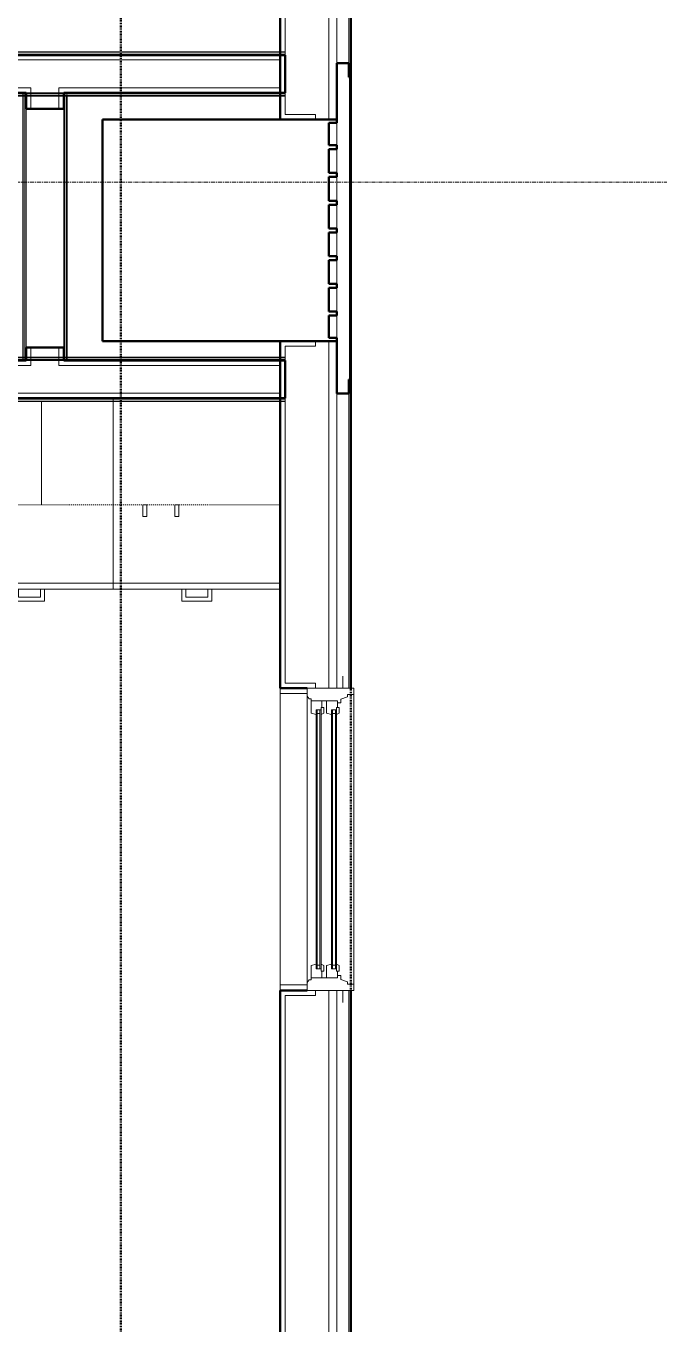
# Model space of a CAD drawing. Header units: inches. Extents: x -4235 to -464, y 9767 to 12347.
# Drawn here: x -2108.7 to -2029.2, y 11391.6 to 11554.8 of the extents above; entities that cross this region are included whole.
import ezdxf

# ---------------------------------------------------------------- set-up
doc = ezdxf.new("R2010")
doc.units = ezdxf.units.IN
doc.header["$MEASUREMENT"] = 0
for name, pattern in [('Dash', [0.25, 0.125, -0.125]), ('Dash 1_16_', [0.125, 0.0625, -0.0625]), ('Grid Line 1_2_', [0.875, 0.5, -0.125, 0.125, -0.125])]:
    doc.linetypes.add(name, pattern=pattern)
for name, color, linetype, lineweight in [('0-1', 7, 'Continuous', 5), ('0-2', 10, 'Continuous', 9), ('A-GENM', 5, 'Continuous', 9), ('A-GENM-5', 5, 'Continuous', 50), ('A-GLAZ-1', 151, 'Continuous', 9), ('A-GLAZ-2', 151, 'Continuous', 20), ('A-GLAZ-3', 151, 'Continuous', 50), ('A-WALL', 113, 'Continuous', 13), ('A-WALL-1', 250, 'Continuous', 50), ('A-WALL-2', 50, 'Continuous', 13), ('A-WALL-3', 10, 'Continuous', 9), ('A-WALL-4', 254, 'Continuous', 9), ('A-WALL-5', 7, 'Continuous', 9), ('A-WALL-6', 113, 'Continuous', 9), ('A-WALL-7', 113, 'Continuous', 50), ('C-PROP-LINE-1', 91, 'Dash 1_16_', 50), ('Q-CASE-1', 254, 'Continuous', 9), ('Q-CASE-2', 7, 'Continuous', 9), ('Q-CASE-3', 10, 'Continuous', 9), ('Q-CASE-4', 7, 'Dash', 9), ('S-GRID-1', 1, 'Grid Line 1_2_', 9)]:
    doc.layers.add(name, color=color, linetype=linetype, lineweight=lineweight)

# ---------------------------------------------------------------- blocks, each defined once
blk = doc.blocks.new('Basic Wall _ INT - W4BØF - _5_8 GYP - 2X4 WOOD_BATT_ - 5_8 GYP_ - ___-2694567-BACKGROUND - 3RD FLOOR')
at = {"layer": 'A-WALL-3'}
for p, q in [((-2266.07, 11512.8), (-2266.08, 11512.77)), ((-2266, 11512.98), (-2266.03, 11512.91)), ((-2265.94, 11513.13), (-2266, 11512.98)), ((-2265.91, 11513.19), (-2265.94, 11513.13)), ((-2109.02, 11513.13), (-2109.14, 11513.13)), ((-2108.93, 11513.13), (-2109.02, 11513.13)), ((-2108.87, 11513.13), (-2108.93, 11513.13)), ((-2103.97, 11513.13), (-2108.72, 11513.13)), ((-2108.72, 11512.77), (-2103.97, 11512.77)), ((-2103.77, 11513.13), (-2103.83, 11513.13)), ((-2103.68, 11513.13), (-2103.77, 11513.13)), ((-2103.56, 11513.13), (-2103.68, 11513.13)), ((-2076.19, 11513.13), (-2076.8, 11513.13)), ((-2076.8, 11512.77), (-2076.2, 11512.77)), ((-2076.17, 11513.13), (-2076.17, 11513.19)), ((-2076.17, 11513.19), (-2076.17, 11512.9)), ((-2076.17, 11512.98), (-2076.17, 11513.13)), ((-2076.17, 11512.91), (-2076.17, 11512.98)), ((-2076.17, 11512.9), (-2076.17, 11512.82)), ((-2076.17, 11512.82), (-2076.17, 11512.77)), ((-2076.17, 11512.77), (-2076.17, 11512.8))]:
    blk.add_line(p, q, dxfattribs=at)
at = {"layer": 'A-WALL-4'}
for p, q in [((-2266.08, 11512.77), (-2108.72, 11512.77)), ((-2109.14, 11513.13), (-2265.94, 11513.13)), ((-2109.02, 11513.19), (-2109.14, 11513.19)), ((-2108.93, 11513.19), (-2109.02, 11513.19)), ((-2108.87, 11513.19), (-2108.93, 11513.19)), ((-2103.97, 11513.19), (-2108.72, 11513.19)), ((-2103.97, 11512.9), (-2108.72, 11512.9)), ((-2103.97, 11512.77), (-2076.8, 11512.77)), ((-2103.77, 11513.19), (-2103.83, 11513.19)), ((-2103.68, 11513.19), (-2103.77, 11513.19)), ((-2103.56, 11513.19), (-2103.68, 11513.19)), ((-2076.8, 11513.13), (-2103.56, 11513.13)), ((-2076.19, 11513.19), (-2076.8, 11513.19)), ((-2076.2, 11512.9), (-2076.8, 11512.9))]:
    blk.add_line(p, q, dxfattribs=at)
at = {"layer": 'A-WALL-5'}
for p, q in [((-2108.72, 11512.9), (-2266.03, 11512.9)), ((-2109.14, 11513.19), (-2265.91, 11513.19)), ((-2076.8, 11512.9), (-2103.97, 11512.9)), ((-2076.8, 11513.19), (-2103.56, 11513.19))]:
    blk.add_line(p, q, dxfattribs=at)
at = {"layer": 'A-WALL-5', "flags": 128}
for points in [[(-2266.07, 11512.82), (-2266.06, 11512.84), (-2266.05, 11512.86), (-2266.04, 11512.87), (-2266.04, 11512.89), (-2266.03, 11512.9), (-2266.03, 11512.9)], [(-2266.03, 11512.9), (-2266.02, 11512.92), (-2266, 11512.98), (-2265.96, 11513.07), (-2265.91, 11513.19)]]:
    blk.add_lwpolyline(points, dxfattribs=at)
blk = doc.blocks.new('Basic Wall _ INT - W4BØF - _5_8 GYP - 2X4 WOOD_BATT_ - 5_8 GYP_ - ___-2694568-BACKGROUND - 3RD FLOOR')
at = {"layer": 'A-WALL-3'}
for p, q in [((-2268.2, 11507.67), (-2268.22, 11507.61)), ((-2268.14, 11507.82), (-2268.2, 11507.67)), ((-2268.11, 11507.88), (-2268.13, 11507.82)), ((-2268.05, 11508.02), (-2268.06, 11508)), ((-2243.82, 11507.67), (-2243.94, 11507.67)), ((-2243.73, 11507.67), (-2243.82, 11507.67)), ((-2243.67, 11507.67), (-2243.73, 11507.67)), ((-2243.53, 11508.02), (-2238.78, 11508.02)), ((-2238.79, 11507.67), (-2243.52, 11507.67)), ((-2238.57, 11507.67), (-2238.63, 11507.67)), ((-2238.48, 11507.67), (-2238.57, 11507.67)), ((-2238.36, 11507.67), (-2238.48, 11507.67)), ((-2203.03, 11508.02), (-2169.78, 11508.02)), ((-2203.03, 11507.9), (-2169.78, 11507.9)), ((-2169.78, 11507.67), (-2203.03, 11507.67)), ((-2139.89, 11508.02), (-2076.8, 11508.02)), ((-2139.89, 11507.9), (-2076.8, 11507.9)), ((-2076.8, 11507.67), (-2139.89, 11507.67)), ((-2076.8, 11508.02), (-2076.17, 11508.02)), ((-2076.17, 11507.67), (-2076.8, 11507.67)), ((-2076.17, 11508.02), (-2076.17, 11507.98)), ((-2076.17, 11508), (-2076.17, 11508.02)), ((-2076.17, 11507.98), (-2076.17, 11507.9)), ((-2076.17, 11507.9), (-2076.17, 11507.61)), ((-2076.17, 11507.82), (-2076.17, 11507.88)), ((-2076.17, 11507.67), (-2076.17, 11507.82)), ((-2076.17, 11507.61), (-2076.17, 11507.67))]:
    blk.add_line(p, q, dxfattribs=at)
at = {"layer": 'A-WALL-4'}
for p, q in [((-2243.94, 11507.67), (-2268.2, 11507.67)), ((-2268.05, 11508.02), (-2243.53, 11508.02)), ((-2243.82, 11507.61), (-2243.94, 11507.61)), ((-2243.73, 11507.61), (-2243.82, 11507.61)), ((-2243.67, 11507.61), (-2243.73, 11507.61)), ((-2243.52, 11507.9), (-2242.9, 11507.9)), ((-2238.79, 11507.61), (-2243.51, 11507.61)), ((-2242.88, 11507.9), (-2238.78, 11507.9)), ((-2238.78, 11508.02), (-2203.03, 11508.02)), ((-2238.57, 11507.61), (-2238.63, 11507.61)), ((-2238.48, 11507.61), (-2238.57, 11507.61)), ((-2238.36, 11507.61), (-2238.48, 11507.61)), ((-2203.03, 11507.67), (-2238.36, 11507.67)), ((-2169.78, 11507.61), (-2203.03, 11507.61)), ((-2076.17, 11507.61), (-2139.89, 11507.61)), ((-2076.8, 11507.9), (-2076.17, 11507.9))]:
    blk.add_line(p, q, dxfattribs=at)
at = {"layer": 'A-WALL-5'}
for p, q in [((-2243.94, 11507.61), (-2268.22, 11507.61)), ((-2268.1, 11507.9), (-2243.52, 11507.9)), ((-2238.78, 11507.9), (-2203.03, 11507.9)), ((-2203.03, 11507.61), (-2238.36, 11507.61))]:
    blk.add_line(p, q, dxfattribs=at)
at = {"layer": 'A-WALL-5', "flags": 128}
for points in [[(-2268.22, 11507.61), (-2268.17, 11507.73), (-2268.13, 11507.82), (-2268.11, 11507.88), (-2268.1, 11507.9)], [(-2268.1, 11507.9), (-2268.1, 11507.9), (-2268.1, 11507.91), (-2268.09, 11507.92), (-2268.09, 11507.94), (-2268.08, 11507.96), (-2268.07, 11507.98)]]:
    blk.add_lwpolyline(points, dxfattribs=at)
blk = doc.blocks.new('Basic Wall _ INT - W4BØF - _5_8 GYP - 2X4 WOOD_BATT_ - 5_8 GYP_ - ___-2694570-BACKGROUND - 3RD FLOOR')
at = {"layer": 'A-WALL-3'}
for p, q in [((-2299.73, 11546.42), (-2299.73, 11546.4)), ((-2299.73, 11546.28), (-2299.73, 11546.22)), ((-2299.73, 11546.22), (-2299.73, 11546.07)), ((-2299.73, 11546.07), (-2299.73, 11546.01)), ((-2299.39, 11546.07), (-2299.73, 11546.07)), ((-2299.32, 11546.07), (-2299.38, 11546.07)), ((-2299.1, 11546.07), (-2299.16, 11546.07)), ((-2298.97, 11546.07), (-2299.07, 11546.07)), ((-2298.8, 11546.07), (-2298.93, 11546.07)), ((-2196.32, 11546.42), (-2194.57, 11546.42)), ((-2192.07, 11546.42), (-2190.32, 11546.42)), ((-2109.02, 11546.07), (-2109.14, 11546.07)), ((-2108.93, 11546.07), (-2109.02, 11546.07)), ((-2108.87, 11546.07), (-2108.93, 11546.07)), ((-2108.72, 11546.42), (-2103.97, 11546.42)), ((-2103.97, 11546.07), (-2108.72, 11546.07)), ((-2103.77, 11546.07), (-2103.83, 11546.07)), ((-2103.68, 11546.07), (-2103.77, 11546.07)), ((-2103.56, 11546.07), (-2103.68, 11546.07)), ((-2076.8, 11546.42), (-2076.17, 11546.42)), ((-2076.17, 11546.07), (-2076.76, 11546.07)), ((-2076.17, 11546.42), (-2076.17, 11546.38)), ((-2076.17, 11546.4), (-2076.17, 11546.42)), ((-2076.17, 11546.38), (-2076.17, 11546.3)), ((-2076.17, 11546.3), (-2076.17, 11546.01)), ((-2076.17, 11546.22), (-2076.17, 11546.28)), ((-2076.17, 11546.07), (-2076.17, 11546.22)), ((-2076.17, 11546.01), (-2076.17, 11546.07))]:
    blk.add_line(p, q, dxfattribs=at)
at = {"layer": 'A-WALL-4'}
for p, q in [((-2299.73, 11546.38), (-2299.73, 11546.42)), ((-2299.73, 11546.42), (-2272.07, 11546.42)), ((-2299.73, 11546.3), (-2299.73, 11546.38)), ((-2299.73, 11546.3), (-2299.61, 11546.3)), ((-2299.73, 11546.01), (-2299.73, 11546.3)), ((-2299.33, 11546.01), (-2299.73, 11546.01)), ((-2299.26, 11546.01), (-2299.32, 11546.01)), ((-2299.03, 11546.01), (-2299.1, 11546.01)), ((-2298.9, 11546.01), (-2299.01, 11546.01)), ((-2298.73, 11546.01), (-2298.87, 11546.01)), ((-2272.07, 11546.07), (-2298.8, 11546.07)), ((-2194.57, 11546.42), (-2192.07, 11546.42)), ((-2192.07, 11546.07), (-2194.57, 11546.07)), ((-2114.57, 11546.42), (-2108.72, 11546.42)), ((-2109.14, 11546.07), (-2114.57, 11546.07)), ((-2109.02, 11546.01), (-2109.14, 11546.01)), ((-2108.93, 11546.01), (-2109.02, 11546.01)), ((-2108.87, 11546.01), (-2108.93, 11546.01)), ((-2108.72, 11546.3), (-2108.14, 11546.3)), ((-2103.97, 11546.01), (-2108.72, 11546.01)), ((-2108.1, 11546.3), (-2104.6, 11546.3)), ((-2104.56, 11546.3), (-2103.97, 11546.3)), ((-2103.97, 11546.42), (-2076.8, 11546.42)), ((-2103.77, 11546.01), (-2103.83, 11546.01)), ((-2103.68, 11546.01), (-2103.77, 11546.01)), ((-2103.56, 11546.01), (-2103.68, 11546.01)), ((-2076.8, 11546.07), (-2103.56, 11546.07)), ((-2076.8, 11546.3), (-2076.17, 11546.3)), ((-2076.17, 11546.01), (-2076.76, 11546.01))]:
    blk.add_line(p, q, dxfattribs=at)
at = {"layer": 'A-WALL-5'}
for p, q in [((-2299.61, 11546.3), (-2272.07, 11546.3)), ((-2272.07, 11546.01), (-2298.73, 11546.01)), ((-2194.57, 11546.3), (-2192.07, 11546.3)), ((-2192.07, 11546.01), (-2194.57, 11546.01)), ((-2114.57, 11546.3), (-2108.72, 11546.3)), ((-2109.14, 11546.01), (-2114.57, 11546.01)), ((-2103.97, 11546.3), (-2076.8, 11546.3)), ((-2076.8, 11546.01), (-2103.56, 11546.01))]:
    blk.add_line(p, q, dxfattribs=at)
blk = doc.blocks.new('Basic Wall _ INT - W4BØF - _5_8 GYP - 2X4 WOOD_BATT_ - 5_8 GYP_ - ___-2694569-BACKGROUND - 3RD FLOOR')
at = {"layer": 'A-WALL-3'}
for p, q in [((-2304.48, 11551.59), (-2304.48, 11551.53)), ((-2304.48, 11551.53), (-2304.48, 11551.46)), ((-2304.42, 11551.53), (-2304.48, 11551.53)), ((-2304.25, 11551.53), (-2304.41, 11551.53)), ((-2076.17, 11551.53), (-2076.8, 11551.53)), ((-2076.17, 11551.53), (-2076.17, 11551.59)), ((-2076.17, 11551.59), (-2076.17, 11551.3)), ((-2076.17, 11551.38), (-2076.17, 11551.53)), ((-2304.48, 11551.46), (-2304.48, 11551.38)), ((-2304.48, 11551.26), (-2304.48, 11551.27)), ((-2304.48, 11551.2), (-2304.48, 11551.17)), ((-2196.32, 11551.17), (-2194.57, 11551.17)), ((-2192.07, 11551.17), (-2190.32, 11551.17)), ((-2076.8, 11551.17), (-2076.17, 11551.17)), ((-2076.17, 11551.31), (-2076.17, 11551.38)), ((-2076.17, 11551.3), (-2076.17, 11551.22)), ((-2076.17, 11551.22), (-2076.17, 11551.17)), ((-2076.17, 11551.17), (-2076.17, 11551.2))]:
    blk.add_line(p, q, dxfattribs=at)
at = {"layer": 'A-WALL-4'}
for p, q in [((-2304.48, 11551.47), (-2304.48, 11551.59)), ((-2304.31, 11551.59), (-2304.47, 11551.59)), ((-2272.07, 11551.53), (-2304.25, 11551.53)), ((-2192.07, 11551.53), (-2194.57, 11551.53)), ((-2076.8, 11551.53), (-2114.57, 11551.53)), ((-2076.17, 11551.59), (-2076.8, 11551.59)), ((-2304.48, 11551.38), (-2304.48, 11551.46)), ((-2304.48, 11551.3), (-2304.48, 11551.32)), ((-2304.48, 11551.27), (-2304.48, 11551.3)), ((-2304.48, 11551.24), (-2304.48, 11551.26)), ((-2304.48, 11551.17), (-2272.07, 11551.17)), ((-2194.57, 11551.17), (-2192.07, 11551.17)), ((-2114.57, 11551.17), (-2076.8, 11551.17)), ((-2076.17, 11551.3), (-2076.8, 11551.3))]:
    blk.add_line(p, q, dxfattribs=at)
at = {"layer": 'A-WALL-5'}
for p, q in [((-2272.07, 11551.59), (-2304.31, 11551.59)), ((-2192.07, 11551.59), (-2194.57, 11551.59)), ((-2076.8, 11551.59), (-2114.57, 11551.59)), ((-2272.07, 11551.3), (-2304.48, 11551.3)), ((-2304.48, 11551.22), (-2304.48, 11551.24)), ((-2304.48, 11551.17), (-2304.48, 11551.22)), ((-2192.07, 11551.3), (-2194.57, 11551.3)), ((-2076.8, 11551.3), (-2114.57, 11551.3))]:
    blk.add_line(p, q, dxfattribs=at)
blk = doc.blocks.new('Basic Wall _ INT - W4BØF - _5_8 GYP - 2X4 WOOD_BATT_ - 5_8 GYP_ - ___-2694572-BACKGROUND - 3RD FLOOR')
at = {"layer": 'A-WALL-3'}
for p, q in [((-2103.95, 11546.42), (-2103.97, 11546.42)), ((-2103.91, 11546.42), (-2103.85, 11546.42)), ((-2103.85, 11546.42), (-2103.56, 11546.42)), ((-2103.77, 11546.42), (-2103.83, 11546.42)), ((-2103.62, 11546.42), (-2103.77, 11546.42)), ((-2103.56, 11546.42), (-2103.62, 11546.42)), ((-2103.62, 11546.19), (-2103.62, 11546.13)), ((-2103.62, 11546.09), (-2103.62, 11546.01)), ((-2103.97, 11512.77), (-2103.95, 11512.77)), ((-2103.85, 11512.77), (-2103.91, 11512.77)), ((-2103.56, 11512.77), (-2103.85, 11512.77)), ((-2103.83, 11512.77), (-2103.77, 11512.77)), ((-2103.77, 11512.77), (-2103.62, 11512.77)), ((-2103.62, 11513.19), (-2103.62, 11513.09)), ((-2103.62, 11513.07), (-2103.62, 11512.99)), ((-2103.62, 11512.98), (-2103.62, 11512.93)), ((-2103.62, 11512.77), (-2103.56, 11512.77))]:
    blk.add_line(p, q, dxfattribs=at)
at = {"layer": 'A-WALL-4'}
for p, q in [((-2103.97, 11546.42), (-2103.93, 11546.42)), ((-2103.97, 11544.42), (-2103.97, 11546.42)), ((-2103.93, 11546.42), (-2103.91, 11546.42)), ((-2103.62, 11546.01), (-2103.62, 11513.19)), ((-2103.56, 11546.19), (-2103.56, 11546.13)), ((-2103.56, 11546.09), (-2103.56, 11546.01)), ((-2103.97, 11512.77), (-2103.97, 11514.42)), ((-2103.93, 11512.77), (-2103.97, 11512.77)), ((-2103.91, 11512.77), (-2103.93, 11512.77)), ((-2103.56, 11513.19), (-2103.56, 11513.09)), ((-2103.56, 11513.07), (-2103.56, 11512.99)), ((-2103.56, 11512.98), (-2103.56, 11512.93))]:
    blk.add_line(p, q, dxfattribs=at)
at = {"layer": 'A-WALL-5'}
for p, q in [((-2103.85, 11512.77), (-2103.85, 11546.42)), ((-2103.56, 11546.01), (-2103.56, 11513.19))]:
    blk.add_line(p, q, dxfattribs=at)
blk = doc.blocks.new('Basic Wall _ INT - W4BØF - _5_8 GYP - 2X4 WOOD_BATT_ - 5_8 GYP_ - ___-2694571-BACKGROUND - 3RD FLOOR')
at = {"layer": 'A-WALL-3'}
for p, q in [((-2109.07, 11546.42), (-2109.14, 11546.42)), ((-2109.14, 11546.42), (-2108.85, 11546.42)), ((-2108.93, 11546.42), (-2109.07, 11546.42)), ((-2109.07, 11546.27), (-2109.07, 11546.22)), ((-2109.07, 11546.2), (-2109.07, 11546.13)), ((-2109.07, 11546.11), (-2109.07, 11546.01)), ((-2108.86, 11546.42), (-2108.93, 11546.42)), ((-2108.85, 11546.42), (-2108.79, 11546.42)), ((-2108.72, 11546.42), (-2108.75, 11546.42)), ((-2108.85, 11512.77), (-2109.14, 11512.77)), ((-2109.14, 11512.77), (-2109.07, 11512.77)), ((-2109.07, 11513.19), (-2109.07, 11513.09)), ((-2109.07, 11513.07), (-2109.07, 11512.99)), ((-2109.07, 11512.98), (-2109.07, 11512.93)), ((-2109.07, 11512.77), (-2108.93, 11512.77)), ((-2108.93, 11512.77), (-2108.86, 11512.77)), ((-2108.79, 11512.77), (-2108.85, 11512.77)), ((-2108.75, 11512.77), (-2108.72, 11512.77))]:
    blk.add_line(p, q, dxfattribs=at)
at = {"layer": 'A-WALL-4'}
for p, q in [((-2109.14, 11546.27), (-2109.14, 11546.22)), ((-2109.14, 11546.21), (-2109.14, 11546.13)), ((-2109.14, 11546.11), (-2109.14, 11546.01)), ((-2109.07, 11546.01), (-2109.07, 11513.19)), ((-2108.79, 11546.42), (-2108.77, 11546.42)), ((-2108.77, 11546.42), (-2108.72, 11546.42)), ((-2108.72, 11544.42), (-2108.72, 11546.42)), ((-2108.72, 11512.77), (-2108.72, 11514.42)), ((-2109.14, 11513.19), (-2109.14, 11513.09)), ((-2109.14, 11513.07), (-2109.14, 11512.99)), ((-2109.14, 11512.98), (-2109.14, 11512.93)), ((-2108.77, 11512.77), (-2108.79, 11512.77)), ((-2108.72, 11512.77), (-2108.77, 11512.77))]:
    blk.add_line(p, q, dxfattribs=at)
at = {"layer": 'A-WALL-5'}
for p, q in [((-2109.14, 11546.01), (-2109.14, 11513.19)), ((-2108.85, 11546.42), (-2108.85, 11512.77))]:
    blk.add_line(p, q, dxfattribs=at)
blk = doc.blocks.new('Base Cabinet 3 Drawer 230 - Base Cabinet 3 Drawer 230 21_-2554957-BACKGROUND - 3RD FLOOR')
at = {"layer": 'Q-CASE-1'}
for p, q in [((-9.76, -23.25), (-9.76, -0.37)), ((11.24, -0.37), (11.24, -23.25)), ((-9.76, -23.25), (-9.76, -24)), ((11.24, -23.25), (-9.76, -23.25)), ((-9.76, -24), (11.24, -24)), ((-1.14, -24), (-0.64, -24)), ((2.61, -24), (2.11, -24)), ((11.24, -24), (11.24, -23.25))]:
    blk.add_line(p, q, dxfattribs=at)
at = {"layer": 'Q-CASE-2'}
for p, q in [((-1.14, -24), (-1.14, -25.5)), ((-0.64, -25), (-0.64, -24)), ((2.11, -24), (2.11, -25)), ((2.61, -25.5), (2.61, -24)), ((-1.14, -25.5), (2.61, -25.5)), ((2.11, -25), (-0.64, -25))]:
    blk.add_line(p, q, dxfattribs=at)
at = {"layer": 'Q-CASE-3'}
for p, q in [((-9.76, -0.37), (-9.76, 0)), ((-9.76, 0), (11.24, 0)), ((11.24, 0), (11.24, -0.37)), ((-1.14, -24), (-0.64, -24)), ((-1.14, -24), (-0.64, -24)), ((2.61, -24), (2.11, -24)), ((2.61, -24), (2.11, -24))]:
    blk.add_line(p, q, dxfattribs=at)
blk = doc.blocks.new('Base Cabinet 3 Drawer 230 - Base Cabinet 3 Drawer 230 21_-V31-BACKGROUND - 3RD FLOOR')
at = {"layer": 'Q-CASE-1'}
for p, q in [((-9.76, -23.25), (-9.76, -0.37)), ((11.24, 0), (11.24, -23.25)), ((-9.76, -23.25), (-9.76, -24)), ((11.21, -23.25), (-9.76, -23.25)), ((-9.76, -24), (11.21, -24)), ((-1.14, -24), (-0.64, -24)), ((2.61, -24), (2.11, -24)), ((11.24, -24), (11.24, -23.25))]:
    blk.add_line(p, q, dxfattribs=at)
at = {"layer": 'Q-CASE-2'}
for p, q in [((-1.14, -24), (-1.14, -25.5)), ((-0.64, -25), (-0.64, -24)), ((2.11, -24), (2.11, -25)), ((2.61, -25.5), (2.61, -24)), ((-1.14, -25.5), (2.61, -25.5)), ((2.11, -25), (-0.64, -25))]:
    blk.add_line(p, q, dxfattribs=at)
at = {"layer": 'Q-CASE-3'}
for p, q in [((-9.76, -0.37), (-9.76, 0)), ((-9.76, 0), (11.21, 0)), ((-1.14, -24), (-0.64, -24)), ((-1.14, -24), (-0.64, -24)), ((2.61, -24), (2.11, -24)), ((2.61, -24), (2.11, -24))]:
    blk.add_line(p, q, dxfattribs=at)
blk = doc.blocks.new('300 Series Wall Hung Cabinet_302 - 30_ X 36_-2572944-BACKGROUND - 3RD FLOOR')
at = {"layer": 'Q-CASE-2'}
for p, q in [((-2.25, -13.19), (-1.76, -13.19)), ((-2.25, -13.19), (-2.25, -14.69)), ((-1.76, -14.69), (-1.76, -13.19)), ((1.75, -13.19), (2.24, -13.19)), ((1.75, -13.19), (1.75, -14.69)), ((2.24, -14.69), (2.24, -13.19)), ((-2.25, -14.69), (-1.76, -14.69)), ((1.75, -14.69), (2.24, -14.69))]:
    blk.add_line(p, q, dxfattribs=at)
at = {"layer": 'Q-CASE-4'}
for p, q in [((15, -0.19), (-15, -0.19)), ((-15, -0.19), (-15, -13.19)), ((15, -13.19), (15, -0.19)), ((-15, -13.19), (15, -13.19))]:
    blk.add_line(p, q, dxfattribs=at)
blk = doc.blocks.new('300 Series Wall Hung Cabinet_302 - 33_ X 36_-2610350-BACKGROUND - 3RD FLOOR')
at = {"layer": 'Q-CASE-2'}
for p, q in [((-2.25, -13.19), (-1.76, -13.19)), ((-2.25, -13.19), (-2.25, -14.69)), ((-1.76, -14.69), (-1.76, -13.19)), ((1.75, -13.19), (2.24, -13.19)), ((1.75, -13.19), (1.75, -14.69)), ((2.24, -14.69), (2.24, -13.19)), ((-2.25, -14.69), (-1.76, -14.69)), ((1.75, -14.69), (2.24, -14.69))]:
    blk.add_line(p, q, dxfattribs=at)
at = {"layer": 'Q-CASE-4'}
for p, q in [((16.5, -0.19), (-16.5, -0.19)), ((-16.5, -0.19), (-16.5, -13.19)), ((16.5, -13.19), (16.5, -0.19)), ((-16.5, -13.19), (16.5, -13.19))]:
    blk.add_line(p, q, dxfattribs=at)
blk = doc.blocks.new('CTR - 1st Phase - Unit Layouts_rvt-1-BACKGROUND - 3RD FLOOR')
at = {"layer": 'A-WALL-1'}
for p, q in [((-2076.17, 11551.17), (-2116.32, 11551.17)), ((-2076.17, 11550.55), (-2076.17, 11551.17)), ((-2076.17, 11547.05), (-2076.17, 11550.55)), ((-2076.17, 11546.42), (-2076.17, 11547.05)), ((-2116.32, 11546.42), (-2108.72, 11546.42)), ((-2108.72, 11546.42), (-2108.72, 11544.42)), ((-2103.97, 11546.42), (-2076.17, 11546.42)), ((-2103.97, 11544.42), (-2103.97, 11546.42)), ((-2108.72, 11544.42), (-2103.97, 11544.42)), ((-2108.72, 11514.42), (-2108.72, 11512.77)), ((-2103.97, 11514.42), (-2108.72, 11514.42)), ((-2103.97, 11512.77), (-2103.97, 11514.42)), ((-2108.72, 11512.77), (-2266.08, 11512.77)), ((-2076.17, 11512.77), (-2103.97, 11512.77)), ((-2076.17, 11512.15), (-2076.17, 11512.77)), ((-2076.17, 11508.65), (-2076.17, 11512.15)), ((-2139.89, 11508.02), (-2076.17, 11508.02)), ((-2076.17, 11508.02), (-2076.17, 11508.65))]:
    blk.add_line(p, q, dxfattribs=at)
at = {"layer": 'A-WALL-2'}
for p, q in [((-2116.32, 11550.55), (-2076.8, 11550.55)), ((-2076.8, 11547.05), (-2076.8, 11550.55)), ((-2116.32, 11547.05), (-2108.1, 11547.05)), ((-2108.1, 11546.42), (-2108.1, 11547.05)), ((-2104.6, 11547.05), (-2076.8, 11547.05)), ((-2104.6, 11546.42), (-2104.6, 11547.05)), ((-2108.1, 11544.42), (-2108.1, 11546.42)), ((-2104.6, 11544.42), (-2104.6, 11546.42)), ((-2108.1, 11512.77), (-2108.1, 11514.42)), ((-2104.6, 11512.77), (-2104.6, 11514.42)), ((-2108.1, 11512.15), (-2108.1, 11512.77)), ((-2104.6, 11512.15), (-2104.6, 11512.77)), ((-2266.34, 11512.15), (-2108.1, 11512.15)), ((-2104.6, 11512.15), (-2076.8, 11512.15)), ((-2076.8, 11508.65), (-2076.8, 11512.15)), ((-2239.4, 11508.65), (-2076.8, 11508.65))]:
    blk.add_line(p, q, dxfattribs=at)
at = {"layer": 'A-WALL-3'}
for p, q in [((-2076.8, 11551.17), (-2114.57, 11551.17)), ((-2076.17, 11551.17), (-2076.8, 11551.17)), ((-2076.17, 11551.17), (-2076.17, 11546.42)), ((-2108.72, 11546.27), (-2108.72, 11546.22)), ((-2108.72, 11546.2), (-2108.72, 11546.13)), ((-2108.72, 11546.11), (-2108.72, 11546.01)), ((-2108.72, 11546.01), (-2108.72, 11544.42)), ((-2103.97, 11546.13), (-2103.97, 11546.19)), ((-2103.97, 11546.01), (-2103.97, 11546.09)), ((-2103.97, 11544.42), (-2103.97, 11546.01)), ((-2103.83, 11546.42), (-2103.56, 11546.42)), ((-2103.56, 11546.42), (-2076.8, 11546.42)), ((-2076.8, 11546.42), (-2076.17, 11546.42)), ((-2108.72, 11544.4), (-2108.72, 11513.19)), ((-2103.97, 11513.19), (-2103.97, 11544.4)), ((-2108.72, 11513.19), (-2108.72, 11513.09)), ((-2108.72, 11513.07), (-2108.72, 11512.99)), ((-2108.72, 11512.98), (-2108.72, 11512.93)), ((-2103.97, 11513.09), (-2103.97, 11513.19)), ((-2103.97, 11512.99), (-2103.97, 11513.07)), ((-2103.97, 11512.93), (-2103.97, 11512.98)), ((-2103.56, 11512.77), (-2103.83, 11512.77)), ((-2076.8, 11512.77), (-2103.56, 11512.77)), ((-2076.2, 11512.77), (-2076.8, 11512.77)), ((-2076.17, 11512.77), (-2076.17, 11508.02)), ((-2139.89, 11508.02), (-2076.8, 11508.02)), ((-2076.8, 11508.02), (-2076.17, 11508.02))]:
    blk.add_line(p, q, dxfattribs=at)
at = {"layer": 'A-WALL-4'}
for p, q in [((-2103.97, 11544.42), (-2108.72, 11544.42)), ((-2108.72, 11514.42), (-2103.97, 11514.42))]:
    blk.add_line(p, q, dxfattribs=at)
at = {"layer": 'A-WALL-5'}
for p, q in [((-2108.72, 11514.42), (-2108.72, 11544.42)), ((-2103.97, 11544.42), (-2103.97, 11514.42))]:
    blk.add_line(p, q, dxfattribs=at)
at = {"layer": 'A-WALL-6'}
for p, q in [((-2076.8, 11508.02), (-2139.89, 11508.02)), ((-2139.89, 11508.02), (-2076.8, 11508.02)), ((-2076.8, 11507.65), (-2076.8, 11508.02)), ((-2076.8, 11508.02), (-2076.8, 11507.65)), ((-2076.8, 11484.02), (-2076.8, 11507.65)), ((-2076.8, 11507.65), (-2076.8, 11484.02)), ((-2203.03, 11484.02), (-2076.8, 11484.02)), ((-2076.8, 11484.02), (-2203.03, 11484.02))]:
    blk.add_line(p, q, dxfattribs=at)
at = {"layer": '0-2'}
for name, p in [('Basic Wall _ INT - W4BØF - _5_8 GYP - 2X4 WOOD_BATT_ - 5_8 GYP_ - ___-2694569-BACKGROUND - 3RD FLOOR', (0, 0)), ('Basic Wall _ INT - W4BØF - _5_8 GYP - 2X4 WOOD_BATT_ - 5_8 GYP_ - ___-2694570-BACKGROUND - 3RD FLOOR', (0, 0)), ('Basic Wall _ INT - W4BØF - _5_8 GYP - 2X4 WOOD_BATT_ - 5_8 GYP_ - ___-2694571-BACKGROUND - 3RD FLOOR', (0, 0)), ('Basic Wall _ INT - W4BØF - _5_8 GYP - 2X4 WOOD_BATT_ - 5_8 GYP_ - ___-2694572-BACKGROUND - 3RD FLOOR', (0, 0)), ('Basic Wall _ INT - W4BØF - _5_8 GYP - 2X4 WOOD_BATT_ - 5_8 GYP_ - ___-2694567-BACKGROUND - 3RD FLOOR', (0, 0)), ('Basic Wall _ INT - W4BØF - _5_8 GYP - 2X4 WOOD_BATT_ - 5_8 GYP_ - ___-2694568-BACKGROUND - 3RD FLOOR', (0, 0)), ('300 Series Wall Hung Cabinet_302 - 33_ X 36_-2610350-BACKGROUND - 3RD FLOOR', (-2123.28, 11507.84)), ('Base Cabinet 3 Drawer 230 - Base Cabinet 3 Drawer 230 21_-2554957-BACKGROUND - 3RD FLOOR', (-2109.01, 11508.02)), ('300 Series Wall Hung Cabinet_302 - 30_ X 36_-2572944-BACKGROUND - 3RD FLOOR', (-2091.78, 11507.84)), ('Base Cabinet 3 Drawer 230 - Base Cabinet 3 Drawer 230 21_-V31-BACKGROUND - 3RD FLOOR', (-2088.01, 11508.02))]:
    blk.add_blockref(name, p, dxfattribs=at)
blk = doc.blocks.new('Perforated Panel at Magic-Pak - hvac panel - 3rd floor-2505075-BACKGROUND - 3RD FLOOR')
at = {"layer": 'A-GLAZ-3'}
for p, q in [((19.01, 4.44), (-19.01, 4.44)), ((-19.01, 4.44), (-19.01, 4.37)), ((-19.01, 4.37), (19.01, 4.37)), ((19.01, 4.37), (19.01, 4.44))]:
    blk.add_line(p, q, dxfattribs=at)
blk = doc.blocks.new('Window-Double_Hung-Andersen-400_Series-Tilt_Wash - DOUBLE HUNG - COTTAGE - 3RD FLOOR-2888224-BACKGROUND - 3RD FLOOR')
at = {"layer": 'A-GLAZ-1'}
for p, q in [((-16.29, 2.5), (-15.7, 2.5)), ((-16.29, 2.12), (-15.7, 2.12)), ((-15.82, 2.5), (-15.82, 2.12)), ((-15.7, 2.62), (15.7, 2.62)), ((-15.7, 2.5), (15.7, 2.5)), ((-15.7, 2.12), (15.7, 2.12)), ((-15.7, 2), (15.7, 2)), ((16.29, 2.5), (15.7, 2.5)), ((16.29, 2.12), (15.7, 2.12)), ((15.82, 2.5), (15.82, 2.12)), ((-16.29, 0.56), (-15.7, 0.56)), ((-16.29, 0.19), (-15.7, 0.19)), ((-15.82, 0.56), (-15.82, 0.19)), ((-15.7, 0.69), (15.7, 0.69)), ((-15.7, 0.56), (15.7, 0.56)), ((-15.7, 0.19), (15.7, 0.19)), ((-15.7, 0.06), (15.7, 0.06)), ((16.29, 0.56), (15.7, 0.56)), ((16.29, 0.19), (15.7, 0.19)), ((15.82, 0.56), (15.82, 0.19)), ((18.95, -1.06), (-18.95, -1.06)), ((-18.95, -1.06), (-18.95, -4.44)), ((-18.32, -1.06), (-18.32, -4.44)), ((18.32, -1.06), (18.32, -4.44)), ((18.95, -4.44), (18.95, -1.06)), ((-19.01, -3.94), (-19.01, -2.44)), ((-19.01, -2.44), (-18.95, -2.44)), ((18.95, -2.44), (19.01, -2.44)), ((19.01, -2.44), (19.01, -3.94)), ((-18.95, -3.94), (-19.01, -3.94)), ((-18.95, -4.44), (18.95, -4.44)), ((19.01, -3.94), (18.95, -3.94))]:
    blk.add_line(p, q, dxfattribs=at)
at = {"layer": 'A-GLAZ-2'}
for p, q in [((-19.01, 3.44), (-20.51, 3.44)), ((19.01, 4.81), (-19.01, 4.81)), ((-19.01, 4.81), (-19.01, -1.06)), ((-18.2, 4.81), (-18.2, 4)), ((-18.2, 4), (-17.92, 4)), ((-17.92, 4), (-17.61, 3.19)), ((17.92, 4), (17.61, 3.19)), ((18.2, 4), (17.92, 4)), ((18.2, 4.81), (18.2, 4)), ((19.01, -1.06), (19.01, 4.81)), ((19.01, 3.44), (20.51, 3.44)), ((-17.61, 3.19), (-17.14, 3.19)), ((-17.42, 2.75), (-16.57, 2.75)), ((-17.42, 2.75), (-17.42, -0.56)), ((-17.14, 3.19), (-17.14, 2.75)), ((-15.86, 2.97), (-16.57, 2.97)), ((-16.57, 2.62), (-16.57, 2.97)), ((-15.7, 2.62), (-16.57, 2.62)), ((-16.29, 2.62), (-16.29, 2)), ((-15.7, 2), (-16.29, 2)), ((-15.86, 2.97), (-15.7, 2.62)), ((-15.86, 1.37), (-15.7, 2)), ((15.86, 2.97), (15.7, 2.62)), ((15.7, 2.62), (16.57, 2.62)), ((15.7, 2), (16.29, 2)), ((15.86, 1.37), (15.7, 2)), ((15.86, 2.97), (16.57, 2.97)), ((16.29, 2.62), (16.29, 2)), ((16.57, 2.62), (16.57, 2.97)), ((17.42, 2.75), (16.57, 2.75)), ((17.14, 3.19), (17.14, 2.75)), ((17.61, 3.19), (17.14, 3.19)), ((17.42, 2.75), (17.42, -0.56)), ((-17.42, 1.37), (-15.86, 1.37)), ((-17.42, 0.81), (-16.57, 0.81)), ((-15.86, 1.03), (-16.57, 1.03)), ((-16.57, 0.69), (-16.57, 1.03)), ((-15.7, 0.69), (-16.57, 0.69)), ((-16.29, 0.69), (-16.29, 0.06)), ((-15.7, 0.06), (-16.29, 0.06)), ((-15.86, 1.03), (-15.7, 0.69)), ((-15.86, -0.56), (-15.7, 0.06)), ((15.86, 1.03), (15.7, 0.69)), ((15.7, 0.69), (16.57, 0.69)), ((15.7, 0.06), (16.29, 0.06)), ((15.86, -0.56), (15.7, 0.06)), ((17.42, 1.37), (15.86, 1.37)), ((15.86, 1.03), (16.57, 1.03)), ((16.29, 0.69), (16.29, 0.06)), ((16.57, 0.69), (16.57, 1.03)), ((17.42, 0.81), (16.57, 0.81)), ((-19.01, -1.06), (19.01, -1.06)), ((-17.67, -0.78), (-18, -1.06)), ((-17.67, -0.78), (-17.67, -0.56)), ((-17.67, -0.56), (-15.86, -0.56)), ((17.67, -0.56), (15.86, -0.56)), ((17.67, -0.78), (17.67, -0.56)), ((17.67, -0.78), (18, -1.06))]:
    blk.add_line(p, q, dxfattribs=at)
blk = doc.blocks.new('V-Series_EWC4_SPVU_RFA_2015 - 2ND AND 3RD FLOOR-2226480-BACKGROUND - 3RD FLOOR')
at = {"layer": 'A-GENM'}
for p, q in [((-3858.97, 11733.36), (-3858.97, 11736.15)), ((-3858.97, 11729.87), (-3858.97, 11732.86)), ((-3858.97, 11726.39), (-3858.97, 11729.37)), ((-3858.97, 11722.9), (-3858.97, 11725.89)), ((-3858.97, 11719.42), (-3858.97, 11722.4)), ((-3858.97, 11715.93), (-3858.97, 11718.92)), ((-3858.97, 11712.45), (-3858.97, 11715.43)), ((-3858.97, 11709.15), (-3858.97, 11711.95))]:
    blk.add_line(p, q, dxfattribs=at)
at = {"layer": 'A-GENM-5'}
for p, q in [((-3829.54, 11736.59), (-3858.97, 11736.59)), ((-3858.97, 11736.59), (-3858.97, 11736.15)), ((-3858.97, 11736.15), (-3857.97, 11736.15)), ((-3857.97, 11736.15), (-3857.97, 11733.36)), ((-3829.54, 11708.71), (-3829.54, 11736.59)), ((-3857.97, 11733.36), (-3858.97, 11733.36)), ((-3858.97, 11733.36), (-3858.97, 11732.86)), ((-3858.97, 11732.86), (-3857.97, 11732.86)), ((-3857.97, 11732.86), (-3857.97, 11729.87)), ((-3857.97, 11729.87), (-3858.97, 11729.87)), ((-3858.97, 11729.87), (-3858.97, 11729.37)), ((-3858.97, 11729.37), (-3857.97, 11729.37)), ((-3857.97, 11729.37), (-3857.97, 11726.39)), ((-3857.97, 11726.39), (-3858.97, 11726.39)), ((-3858.97, 11726.39), (-3858.97, 11725.89)), ((-3858.97, 11725.89), (-3857.97, 11725.89)), ((-3857.97, 11725.89), (-3857.97, 11722.9)), ((-3857.97, 11722.9), (-3858.97, 11722.9)), ((-3858.97, 11722.9), (-3858.97, 11722.4)), ((-3858.97, 11722.4), (-3857.97, 11722.4)), ((-3857.97, 11722.4), (-3857.97, 11719.42)), ((-3857.97, 11719.42), (-3858.97, 11719.42)), ((-3858.97, 11719.42), (-3858.97, 11718.92)), ((-3858.97, 11718.92), (-3857.97, 11718.92)), ((-3857.97, 11718.92), (-3857.97, 11715.93)), ((-3857.97, 11715.93), (-3858.97, 11715.93)), ((-3858.97, 11715.93), (-3858.97, 11715.43)), ((-3858.97, 11715.43), (-3857.97, 11715.43)), ((-3857.97, 11715.43), (-3857.97, 11712.45)), ((-3857.97, 11712.45), (-3858.97, 11712.45)), ((-3858.97, 11712.45), (-3858.97, 11711.95)), ((-3858.97, 11711.95), (-3857.97, 11711.95)), ((-3857.97, 11711.95), (-3857.97, 11709.15)), ((-3857.97, 11709.15), (-3858.97, 11709.15)), ((-3858.97, 11709.15), (-3858.97, 11708.71)), ((-3858.97, 11708.71), (-3829.54, 11708.71))]:
    blk.add_line(p, q, dxfattribs=at)
blk = doc.blocks.new('Family - ___-2835860-BACKGROUND - 3RD FLOOR')
at = {"layer": 'C-PROP-LINE-1'}
blk.add_line((-2067.92, 11247.39), (-2067.92, 12118.59), dxfattribs=at)
blk = doc.blocks.new('Family - ___-2835903-BACKGROUND - 3RD FLOOR')
at = {"layer": 'C-PROP-LINE-1'}
blk.add_line((-2096.82, 11276.29), (-2096.82, 12089.69), dxfattribs=at)
blk = doc.blocks.new('Family - ___-2835932-BACKGROUND - 3RD FLOOR')
at = {"layer": 'C-PROP-LINE-1'}
blk.add_line((-2067.92, 11247.39), (-2067.92, 12118.59), dxfattribs=at)

msp = doc.modelspace()

# ---------------------------------------------------------------- linework, layer by layer
at = {"layer": 'A-WALL'}
for p, q in [((-2076.17, 11586.55), (-2076.17, 11543.69)), ((-2070.67, 11543.06), (-2070.67, 11587.18)), ((-2069.67, 11550.15), (-2069.67, 11587.18)), ((-2068.17, 11550.15), (-2068.17, 11587.18)), ((-2076.17, 11543.69), (-2072.36, 11543.69)), ((-2072.36, 11543.06), (-2072.36, 11543.69)), ((-2076.17, 11514.56), (-2076.17, 11472.23)), ((-2072.36, 11514.56), (-2076.17, 11514.56)), ((-2072.36, 11514.56), (-2072.36, 11515.19)), ((-2070.67, 11471.6), (-2070.67, 11515.19)), ((-2069.67, 11471.6), (-2069.67, 11508.63)), ((-2068.17, 11471.6), (-2068.17, 11508.63)), ((-2076.17, 11472.23), (-2072.36, 11472.23)), ((-2072.36, 11471.6), (-2072.36, 11472.23)), ((-2076.17, 11432.95), (-2076.17, 11357.03)), ((-2072.36, 11432.95), (-2076.17, 11432.95)), ((-2072.36, 11432.95), (-2072.36, 11433.58)), ((-2070.67, 11356.4), (-2070.67, 11433.58)), ((-2069.67, 11356.4), (-2069.67, 11433.58)), ((-2068.17, 11356.4), (-2068.17, 11433.58))]:
    msp.add_line(p, q, dxfattribs=at)
at = {"layer": 'A-WALL-6'}
for p, q in [((-2076.8, 11471.54), (-2076.8, 11471.6)), ((-2076.8, 11433.58), (-2076.8, 11433.64))]:
    msp.add_line(p, q, dxfattribs=at)
at = {"layer": 'A-WALL-7'}
for p, q in [((-2076.8, 11587.18), (-2076.8, 11543.06)), ((-2067.92, 11548.4), (-2067.92, 11587.18)), ((-2069.67, 11543.06), (-2069.67, 11550.15)), ((-2069.67, 11550.15), (-2068.17, 11550.15)), ((-2068.17, 11550.15), (-2068.17, 11548.4)), ((-2068.17, 11548.4), (-2067.92, 11548.4)), ((-2076.8, 11543.06), (-2069.67, 11543.06)), ((-2076.8, 11515.19), (-2076.8, 11471.6)), ((-2069.67, 11515.19), (-2076.8, 11515.19)), ((-2069.67, 11508.63), (-2069.67, 11515.19)), ((-2067.92, 11510.38), (-2068.17, 11510.38)), ((-2068.17, 11510.38), (-2068.17, 11508.63)), ((-2067.92, 11471.6), (-2067.92, 11510.38)), ((-2068.17, 11508.63), (-2069.67, 11508.63)), ((-2076.8, 11471.6), (-2073.42, 11471.6)), ((-2076.8, 11433.58), (-2076.8, 11356.4)), ((-2073.42, 11433.58), (-2076.8, 11433.58)), ((-2067.92, 11356.4), (-2067.92, 11433.58))]:
    msp.add_line(p, q, dxfattribs=at)
at = {"layer": 'S-GRID-1'}
msp.add_line((-464.45, 11535.19), (-4185.7, 11535.19), dxfattribs=at)

# ---------------------------------------------------------------- block references
at = {"layer": '0-1'}
msp.add_blockref('CTR - 1st Phase - Unit Layouts_rvt-1-BACKGROUND - 3RD FLOOR', (0, 0), dxfattribs=at)
at = {"layer": 'A-GENM', "rotation": 180}
msp.add_blockref('V-Series_EWC4_SPVU_RFA_2015 - 2ND AND 3RD FLOOR-2226480-BACKGROUND - 3RD FLOOR', (-5928.65, 23251.78), dxfattribs=at)
at = {"layer": 'A-GLAZ-1', "rotation": 269.9999999999999}
for name, p in [('Perforated Panel at Magic-Pak - hvac panel - 3rd floor-2505075-BACKGROUND - 3RD FLOOR', (-2072.36, 11529.39)), ('Window-Double_Hung-Andersen-400_Series-Tilt_Wash - DOUBLE HUNG - COTTAGE - 3RD FLOOR-2888224-BACKGROUND - 3RD FLOOR', (-2072.36, 11452.59))]:
    msp.add_blockref(name, p, dxfattribs=at)
at = {"layer": 'C-PROP-LINE-1'}
for name in ['Family - ___-2835860-BACKGROUND - 3RD FLOOR', 'Family - ___-2835932-BACKGROUND - 3RD FLOOR', 'Family - ___-2835903-BACKGROUND - 3RD FLOOR']:
    msp.add_blockref(name, (0, 0), dxfattribs=at)

doc.saveas('drawing.dxf')
